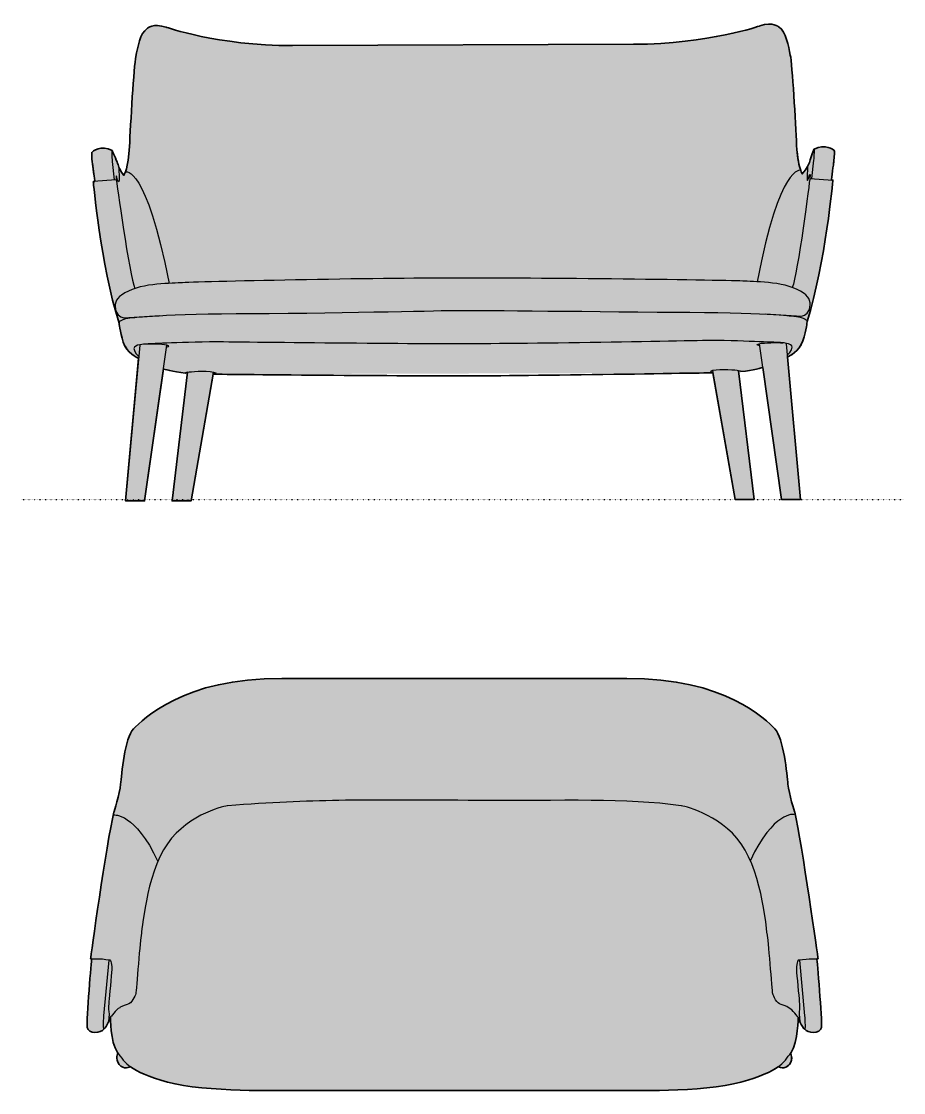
# Model space of a CAD drawing. Header units: millimetres. Extents: x 0 to 2871, y -1039 to 840.
# Drawn here: x 0 to 1544, y -1039 to 837 of the extents above; entities that cross this region are included whole.
import ezdxf

# ---------------------------------------------------------------- set-up
doc = ezdxf.new("R2010")
doc.units = ezdxf.units.MM
doc.linetypes.add('Dots', pattern=[1, 0, -1])
doc.layers.add('Blocks', color=7, linetype='Continuous')
doc.layers.add('Blocks$Fill', color=7, linetype='Continuous', true_color=0xffffff)
for name, color, linetype, lineweight, true_color in [('Blocks$Inner', 7, 'Continuous', 25, 0x007f00), ('Blocks$Outline', 7, 'Continuous', 35, 0xff3f3f), ('Groud', 7, 'Dots', 25, 0x243775)]:
    doc.layers.add(name, color=color, linetype=linetype, lineweight=lineweight, true_color=true_color)

# ---------------------------------------------------------------- blocks, each defined once
blk = doc.blocks.new('CH72 Top')
at = {"layer": 'Blocks$Fill'}
blk.add_hatch(color=256, dxfattribs=at).paths.add_polyline_path([(-1150.9, -494.7), (-1148.6, -496.3), (-1146.1, -498), (-1143.4, -499.6), (-1140.5, -501.2), (-1137.4, -502.9), (-1134.1, -504.5), (-1130.5, -506.2), (-1126.7, -507.9), (-1122.6, -509.5), (-1118.3, -511.2), (-1108.8, -514.6), (-1098, -518.1), (-1085.9, -521.6), (-1079.5, -523.3), (-1072.7, -524.8), (-1065.6, -526.2), (-1058.2, -527.5), (-1050.5, -528.7), (-1042.6, -529.8), (-1026.2, -531.6), (-1009.3, -533.1), (-992.2, -534.3), (-958.9, -535.8), (-928.6, -536.4), (-882.8, -536.2), (-881.2, -536.2), (-881.2, -536.2), (-287, -536.2), (-287, -536.2), (-264.2, -536.5), (-239.5, -536.4), (-209.3, -535.8), (-175.9, -534.3), (-158.9, -533.1), (-142, -531.7), (-125.6, -529.8), (-117.6, -528.7), (-110, -527.5), (-102.5, -526.2), (-95.4, -524.8), (-88.7, -523.3), (-82.3, -521.7), (-70.2, -518.1), (-59.4, -514.7), (-49.8, -511.2), (-45.5, -509.6), (-41.4, -507.9), (-37.6, -506.2), (-34.1, -504.6), (-30.7, -502.9), (-27.6, -501.3), (-24.7, -499.6), (-22.1, -498), (-19.5, -496.4), (-17.2, -494.7), (-17, -494.8), (-16.8, -494.9), (-16.6, -495), (-16.3, -495.1), (-15.9, -495.3), (-15.5, -495.4), (-15.1, -495.6), (-14.6, -495.7), (-14, -495.9), (-13.5, -496), (-12.8, -496.1), (-12.2, -496.3), (-11.8, -496.3), (-11.5, -496.4), (-11.2, -496.4), (-10.8, -496.4), (-10.4, -496.5), (-10.1, -496.5), (-9.7, -496.5), (-9.3, -496.5), (-8.9, -496.5), (-8.5, -496.5), (-8.1, -496.5), (-7.8, -496.5), (-7.4, -496.4), (-7, -496.4), (-6.6, -496.3), (-6.1, -496.2), (-5.7, -496.1), (-5.3, -496), (-4.9, -495.9), (-4.5, -495.8), (-4.1, -495.7), (-3.7, -495.5), (-3.3, -495.3), (-2.9, -495.1), (-2.5, -494.9), (-2.1, -494.7), (-1.9, -494.6), (-1.7, -494.5), (-1.5, -494.3), (-1.3, -494.2), (-1.1, -494.1), (-0.9, -493.9), (-0.7, -493.8), (-0.5, -493.6), (-0.3, -493.5), (-0.1, -493.3), (0.1, -493.2), (0.3, -493), (0.7, -492.6), (1.1, -492.3), (1.5, -491.9), (1.8, -491.4), (2.2, -491), (2.5, -490.5), (2.9, -490.1), (3.2, -489.6), (3.5, -489.1), (3.8, -488.6), (4.1, -488.2), (4.3, -487.7), (4.6, -487.2), (4.8, -486.8), (5, -486.3), (5.2, -485.8), (5.4, -485.4), (5.5, -484.9), (5.7, -484.5), (5.8, -484), (6, -483.6), (6.1, -483.2), (6.2, -482.7), (6.2, -482.3), (6.3, -481.9), (6.4, -481.5), (6.4, -481), (6.5, -480.6), (6.5, -480.2), (6.5, -479.8), (6.5, -479.4), (6.5, -479.1), (6.5, -478.7), (6.5, -478.3), (6.5, -477.9), (6.5, -477.6), (6.5, -477.2), (6.4, -476.9), (6.4, -476.5), (6.3, -476.2), (6.2, -475.6), (6.1, -475), (5.9, -474.4), (5.8, -473.8), (5.6, -473.3), (5.5, -472.9), (5.3, -472.5), (5.2, -472.1), (5, -471.7), (4.9, -471.5), (4.8, -471.2), (4.7, -471), (4.6, -470.9), (4.6, -470.8), (4.5, -470.7), (5.4, -469.5), (6, -468.6), (6.5, -467.7), (7.1, -466.7), (7.6, -465.7), (8.1, -464.7), (8.6, -463.6), (9.1, -462.6), (9.6, -461.5), (10, -460.3), (10.5, -459.2), (11.3, -456.9), (12, -454.4), (12.7, -452), (13.4, -449.5), (14, -446.9), (14.5, -444.4), (15, -441.8), (15.8, -436.7), (16.4, -431.8), (16.9, -427), (17.3, -422.6), (17.7, -415.1), (17.8, -410), (17.8, -408.1), (17.8, -408.1), (17.8, -408.1), (17.8, -408.1), (17.8, -408.2), (17.9, -408.3), (18.1, -408.9), (18.8, -410.8), (20, -413.7), (20.7, -415.3), (21.5, -417.1), (22.4, -418.9), (23.3, -420.7), (23.7, -421.5), (24.2, -422.4), (24.7, -423.2), (25.2, -424), (25.7, -424.8), (26.3, -425.6), (26.5, -425.9), (26.8, -426.3), (27.1, -426.6), (27.3, -426.9), (27.6, -427.2), (27.9, -427.5), (28.1, -427.8), (28.4, -428.1), (28.5, -428.2), (28.7, -428.3), (28.8, -428.4), (28.9, -428.5), (29.1, -428.6), (29.2, -428.7), (29.3, -428.8), (29.5, -428.9), (29.5, -429), (29.6, -429.1), (29.7, -429.2), (29.8, -429.4), (29.9, -429.5), (30, -429.7), (30.2, -429.8), (30.3, -430), (30.4, -430.1), (30.6, -430.3), (30.7, -430.4), (30.9, -430.6), (31.1, -430.7), (31.2, -430.8), (31.4, -431), (31.6, -431.1), (31.8, -431.2), (32, -431.4), (32.2, -431.5), (32.4, -431.6), (32.6, -431.8), (33, -432), (33.5, -432.2), (34, -432.4), (34.4, -432.7), (34.9, -432.9), (35.4, -433.1), (36, -433.2), (36.5, -433.4), (37.1, -433.6), (37.6, -433.7), (38.2, -433.9), (38.8, -434), (39.3, -434.1), (39.9, -434.2), (40.5, -434.3), (41.1, -434.4), (41.7, -434.4), (42.4, -434.5), (43, -434.5), (43.6, -434.6), (44.2, -434.6), (44.8, -434.6), (45.4, -434.6), (46, -434.5), (46.6, -434.5), (47.2, -434.4), (47.8, -434.4), (48.4, -434.3), (49, -434.2), (49.6, -434), (50.1, -433.9), (50.7, -433.7), (51.2, -433.6), (51.5, -433.5), (51.8, -433.4), (52, -433.3), (52.3, -433.2), (52.5, -433.1), (52.8, -433), (53, -432.9), (53.3, -432.7), (53.5, -432.6), (53.8, -432.5), (54, -432.3), (54.2, -432.2), (54.4, -432.1), (54.7, -431.9), (54.9, -431.8), (55.1, -431.6), (55.3, -431.4), (55.5, -431.3), (55.7, -431.1), (55.9, -430.9), (56.1, -430.7), (56.2, -430.5), (56.4, -430.4), (56.6, -430.2), (56.7, -430), (56.9, -429.8), (57, -429.5), (57.2, -429.3), (57.3, -429.1), (57.5, -428.9), (57.6, -428.6), (57.7, -428.4), (57.8, -428.2), (57.9, -427.9), (58, -427.7), (58.1, -427.4), (58.2, -427.1), (58.3, -426.9), (58.3, -426.6), (58.4, -426.3), (58.5, -426), (58.5, -425.7), (58.5, -425.4), (58.6, -425.1), (58.6, -424.3), (58.7, -423.4), (58.7, -422.3), (58.7, -419.9), (58.7, -417), (58.1, -401.7), (50.7, -305.7), (50.7, -305.6), (52.7, -305.6), (52.7, -305.6), (23.6, -112.1), (17.2, -75.6), (14.3, -60.8), (11.8, -48.9), (11.8, -48.9), (10.1, -43.6), (6.5, -30.6), (4.4, -22.7), (2.5, -14.6), (1.7, -10.6), (1, -6.8), (0.4, -3.3), (0.2, -1.6), (-2.1, 19.9), (-3.9, 33.9), (-6.2, 48.9), (-7.7, 56.5), (-9.2, 63.9), (-10.1, 67.6), (-11, 71.1), (-12, 74.5), (-12.9, 77.7), (-14, 80.9), (-15.1, 83.8), (-15.6, 85.2), (-16.2, 86.6), (-16.8, 87.9), (-17.4, 89.2), (-18, 90.4), (-18.6, 91.5), (-19.3, 92.6), (-19.6, 93.1), (-19.9, 93.6), (-20.3, 94.1), (-20.6, 94.6), (-20.9, 95), (-21.3, 95.5), (-21.6, 95.9), (-22, 96.3), (-22.3, 96.7), (-22.7, 97.1), (-26.2, 100.6), (-31.1, 105.3), (-34.1, 108.1), (-37.5, 111.1), (-41.3, 114.2), (-45.4, 117.6), (-50, 121.1), (-54.9, 124.7), (-60.3, 128.4), (-66.1, 132.2), (-72.3, 136), (-79, 139.9), (-86, 143.7), (-93.6, 147.6), (-101.6, 151.3), (-110.1, 155), (-119, 158.7), (-128.5, 162.1), (-138.4, 165.5), (-148.8, 168.6), (-159.7, 171.6), (-171.2, 174.3), (-183.1, 176.8), (-195.6, 179), (-208.6, 181), (-222.2, 182.5), (-236.3, 183.8), (-251, 184.7), (-266.3, 185.1), (-282.1, 185.2), (-569.7, 185.2), (-886, 185.2), (-901.9, 185.2), (-917.1, 184.7), (-931.8, 183.8), (-945.9, 182.6), (-959.5, 181), (-972.5, 179.1), (-985, 176.9), (-997, 174.4), (-1008.4, 171.6), (-1019.4, 168.7), (-1029.8, 165.5), (-1039.7, 162.2), (-1049.1, 158.7), (-1058.1, 155.1), (-1066.5, 151.4), (-1074.6, 147.6), (-1082.1, 143.8), (-1089.2, 139.9), (-1095.8, 136), (-1102.1, 132.2), (-1107.9, 128.4), (-1113.2, 124.7), (-1118.2, 121.1), (-1122.7, 117.6), (-1126.9, 114.3), (-1130.6, 111.1), (-1134, 108.1), (-1137, 105.4), (-1142, 100.6), (-1145.5, 97.1), (-1145.8, 96.7), (-1146.2, 96.3), (-1146.5, 95.9), (-1146.9, 95.5), (-1147.2, 95.1), (-1147.6, 94.6), (-1147.9, 94.2), (-1148.2, 93.7), (-1148.5, 93.2), (-1148.9, 92.6), (-1149.5, 91.6), (-1150.1, 90.4), (-1150.7, 89.2), (-1151.3, 87.9), (-1151.9, 86.6), (-1152.5, 85.3), (-1153.1, 83.9), (-1154.2, 80.9), (-1155.2, 77.8), (-1156.2, 74.5), (-1157.1, 71.1), (-1158, 67.6), (-1158.9, 64), (-1160.5, 56.6), (-1161.9, 49), (-1164.3, 33.9), (-1166.1, 20), (-1168.3, -1.6), (-1168.5, -3.2), (-1169.1, -6.8), (-1169.8, -10.6), (-1170.6, -14.5), (-1172.6, -22.7), (-1174.6, -30.6), (-1179.5, -47.5), (-1179.9, -48.9), (-1182.5, -60.8), (-1185.4, -75.6), (-1205.2, -197.7), (-1220.8, -305.6), (-1220.8, -305.6), (-1218.8, -305.5), (-1223.4, -360.9), (-1226.2, -401.7), (-1226.8, -417), (-1226.9, -419.8), (-1226.9, -422.3), (-1226.8, -423.3), (-1226.8, -424.3), (-1226.7, -425.1), (-1226.7, -425.4), (-1226.6, -425.7), (-1226.6, -426), (-1226.5, -426.3), (-1226.5, -426.6), (-1226.4, -426.8), (-1226.3, -427.1), (-1226.2, -427.4), (-1226.2, -427.6), (-1226.1, -427.9), (-1226, -428.1), (-1225.8, -428.4), (-1225.7, -428.6), (-1225.6, -428.8), (-1225.5, -429.1), (-1225.3, -429.3), (-1225.2, -429.5), (-1225, -429.7), (-1224.9, -429.9), (-1224.7, -430.1), (-1224.5, -430.3), (-1224.4, -430.5), (-1224.2, -430.7), (-1224, -430.9), (-1223.8, -431.1), (-1223.6, -431.2), (-1223.4, -431.4), (-1223.2, -431.6), (-1223, -431.7), (-1222.8, -431.9), (-1222.6, -432), (-1222.4, -432.2), (-1222.1, -432.3), (-1221.9, -432.4), (-1221.7, -432.6), (-1221.4, -432.7), (-1221.2, -432.8), (-1220.9, -432.9), (-1220.7, -433), (-1220.4, -433.2), (-1220.2, -433.3), (-1219.9, -433.4), (-1219.6, -433.5), (-1219.4, -433.5), (-1218.8, -433.7), (-1218.3, -433.9), (-1217.7, -434), (-1217.1, -434.1), (-1216.6, -434.2), (-1216, -434.3), (-1215.4, -434.4), (-1214.8, -434.5), (-1214.2, -434.5), (-1213.6, -434.5), (-1213, -434.5), (-1212.3, -434.5), (-1211.7, -434.5), (-1211.1, -434.5), (-1210.5, -434.5), (-1209.9, -434.4), (-1209.3, -434.3), (-1208.7, -434.3), (-1208.1, -434.2), (-1207.5, -434.1), (-1206.9, -433.9), (-1206.3, -433.8), (-1205.8, -433.7), (-1205.2, -433.5), (-1204.7, -433.4), (-1204.1, -433.2), (-1203.6, -433), (-1203.1, -432.8), (-1202.6, -432.6), (-1202.1, -432.4), (-1201.6, -432.2), (-1201.2, -432), (-1200.8, -431.7), (-1200.5, -431.6), (-1200.3, -431.5), (-1200.1, -431.3), (-1199.9, -431.2), (-1199.8, -431.1), (-1199.6, -430.9), (-1199.4, -430.8), (-1199.2, -430.7), (-1199.1, -430.5), (-1198.9, -430.4), (-1198.7, -430.3), (-1198.6, -430.1), (-1198.4, -430), (-1198.3, -429.8), (-1198.2, -429.7), (-1198, -429.5), (-1197.9, -429.4), (-1197.8, -429.2), (-1197.7, -429), (-1197.7, -429), (-1197.6, -428.9), (-1197.5, -428.8), (-1197.3, -428.7), (-1197.2, -428.6), (-1197.1, -428.5), (-1196.9, -428.4), (-1196.8, -428.3), (-1196.7, -428.1), (-1196.5, -428), (-1196.3, -427.8), (-1196, -427.5), (-1195.7, -427.2), (-1195.5, -426.9), (-1195.2, -426.6), (-1194.9, -426.2), (-1194.7, -425.9), (-1194.4, -425.5), (-1193.9, -424.8), (-1193.4, -424), (-1192.9, -423.2), (-1192.4, -422.4), (-1191.9, -421.5), (-1191.4, -420.6), (-1190.5, -418.8), (-1189.6, -417), (-1188.9, -415.3), (-1188.1, -413.7), (-1187, -410.8), (-1186.2, -408.8), (-1186, -408.3), (-1186, -408.1), (-1186, -408.1), (-1186, -408.1), (-1186, -408.1), (-1186, -408.1), (-1186, -409.9), (-1185.8, -415), (-1185.4, -422.5), (-1185.1, -427), (-1184.6, -431.7), (-1183.9, -436.7), (-1183.1, -441.8), (-1182.6, -444.3), (-1182.1, -446.9), (-1181.5, -449.4), (-1180.9, -451.9), (-1180.2, -454.4), (-1179.4, -456.8), (-1178.6, -459.2), (-1178.2, -460.3), (-1177.7, -461.4), (-1177.3, -462.5), (-1176.8, -463.6), (-1176.3, -464.7), (-1175.8, -465.7), (-1175.2, -466.7), (-1174.7, -467.6), (-1174.1, -468.6), (-1173.5, -469.5), (-1172.7, -470.7), (-1172.7, -470.7), (-1172.7, -470.8), (-1172.8, -470.9), (-1172.9, -471.1), (-1173, -471.4), (-1173.1, -471.6), (-1173.3, -472), (-1173.4, -472.3), (-1173.6, -472.8), (-1173.8, -473.2), (-1173.9, -473.7), (-1174.1, -474.2), (-1174.2, -474.8), (-1174.3, -475.4), (-1174.5, -476.1), (-1174.5, -476.4), (-1174.6, -476.7), (-1174.6, -477.1), (-1174.6, -477.4), (-1174.7, -477.8), (-1174.7, -478.2), (-1174.7, -478.5), (-1174.7, -478.9), (-1174.7, -479.3), (-1174.7, -479.7), (-1174.7, -480.1), (-1174.6, -480.5), (-1174.6, -480.9), (-1174.5, -481.3), (-1174.5, -481.8), (-1174.4, -482.2), (-1174.3, -482.6), (-1174.2, -483.1), (-1174.1, -483.5), (-1174, -484), (-1173.9, -484.4), (-1173.7, -484.9), (-1173.6, -485.3), (-1173.4, -485.8), (-1173.2, -486.2), (-1173, -486.7), (-1172.7, -487.2), (-1172.5, -487.6), (-1172.3, -488.1), (-1172, -488.6), (-1171.7, -489.1), (-1171.4, -489.5), (-1171, -490), (-1170.7, -490.5), (-1170.3, -491), (-1170, -491.4), (-1169.6, -491.8), (-1169.2, -492.2), (-1168.9, -492.6), (-1168.5, -493), (-1168.3, -493.1), (-1168.1, -493.3), (-1167.9, -493.5), (-1167.7, -493.6), (-1167.5, -493.8), (-1167.3, -493.9), (-1167.1, -494.1), (-1166.9, -494.2), (-1166.7, -494.3), (-1166.5, -494.4), (-1166.3, -494.6), (-1166.1, -494.7), (-1165.7, -494.9), (-1165.3, -495.1), (-1164.9, -495.3), (-1164.5, -495.5), (-1164, -495.6), (-1163.6, -495.8), (-1163.2, -495.9), (-1162.8, -496), (-1162.4, -496.1), (-1162, -496.2), (-1161.6, -496.3), (-1161.2, -496.3), (-1160.8, -496.4), (-1160.4, -496.4), (-1160, -496.5), (-1159.6, -496.5), (-1159.2, -496.5), (-1158.8, -496.5), (-1158.5, -496.5), (-1158.1, -496.5), (-1157.7, -496.4), (-1157.3, -496.4), (-1157, -496.4), (-1156.6, -496.3), (-1156.3, -496.3), (-1156, -496.2), (-1155.3, -496.1), (-1154.7, -496), (-1154.1, -495.8), (-1153.6, -495.7), (-1153.1, -495.5), (-1152.6, -495.4), (-1152.2, -495.2), (-1151.9, -495.1), (-1151.6, -495), (-1151.3, -494.9), (-1151.1, -494.8)], flags=0)
at = {"layer": 'Blocks$Inner'}
blk.add_lwpolyline([(-282.1, 185.2), (-569.7, 185.2), (-886, 185.2)], dxfattribs=at)
for points, knots in [([(-886, 185.2), (-1058, 187), (-1130.3, 112.4), (-1145.5, 97.1), (-1160.6, 81.8), (-1166.6, 16.5), (-1168.1, 0), (-1169.7, -16.4), (-1179.9, -48.9), (-1179.9, -48.9), (-1192.8, -103.5), (-1220.8, -305.6), (-1220.8, -305.6), (-1220.8, -305.6), (-1210.5, -305.3), (-1205.3, -305.5), (-1199.4, -305.8), (-1186.5, -307.5), (-1186.5, -307.5)], [12, 12, 12, 12, 13, 13, 13, 14, 14, 14, 15, 15, 15, 16, 16, 16, 17, 17, 17, 18, 18, 18, 18]), ([(18.3, -307.5), (18.3, -307.5), (31.3, -305.9), (37.2, -305.6), (42.4, -305.3), (52.7, -305.6), (52.7, -305.6), (52.7, -305.6), (24.6, -103.5), (11.8, -48.9), (11.8, -48.9), (1.6, -16.4), (0, 0), (-1.6, 16.4), (-7.5, 81.7), (-22.7, 97.1), (-37.8, 112.4), (-110.2, 187), (-282.1, 185.2)], [4, 4, 4, 4, 5, 5, 5, 6, 6, 6, 7, 7, 7, 8, 8, 8, 9, 9, 9, 10, 10, 10, 10]), ([(17.8, -408.1), (17.8, -408.1), (7.4, -394.5), (1.6, -391.4), (1.6, -391.4), (-4.1, -387.3), (-11.8, -385.8), (-19.4, -384.3), (-25.6, -370.8), (-26.5, -366.8), (-27.5, -362.7), (-34.8, -265.5), (-36, -263.8), (-37.2, -262.1), (-43.6, -159.1), (-81.8, -104.3), (-120.1, -49.5), (-187.1, -37.6), (-187.2, -37.5), (-286.2, -23.8), (-383.7, -29.5), (-560, -28.2), (-755.6, -26.9), (-826.8, -26.5), (-980.9, -37.5), (-981, -37.5), (-1048.1, -49.5), (-1086.3, -104.3), (-1124.5, -159), (-1130.9, -262.1), (-1132.1, -263.8), (-1133.4, -265.5), (-1140.6, -362.7), (-1141.6, -366.7), (-1142.6, -370.8), (-1148.7, -384.2), (-1156.4, -385.8), (-1164.1, -387.3), (-1169.7, -391.3), (-1169.7, -391.3), (-1175.6, -394.4), (-1186, -408.1), (-1186, -408.1)], [3, 3, 3, 3, 4, 4, 4, 5, 5, 5, 6, 6, 6, 7, 7, 7, 8, 8, 8, 9, 9, 9, 10, 10, 10, 11, 11, 11, 12, 12, 12, 13, 13, 13, 14, 14, 14, 15, 15, 15, 16, 16, 16, 17, 17, 17, 17]), ([(-1197.6, -428.9), (-1198.7, -424.5), (-1197.4, -405.4), (-1197.4, -405.4), (-1197.4, -405.4), (-1188.4, -308.2), (-1188.4, -308.2)], [18, 18, 18, 18, 19, 19, 19, 20, 20, 20, 20]), ([(-1186.5, -307.5), (-1186.5, -307.5), (-1182.4, -314.3), (-1183.8, -329.6), (-1185.3, -344.9), (-1188.7, -381.9), (-1188.7, -381.9), (-1188.7, -381.9), (-1189.8, -395.2), (-1188.7, -398.2), (-1187.6, -401.2), (-1189.7, -417.2), (-1189.7, -417.2)], [18, 18, 18, 18, 19, 19, 19, 20, 20, 20, 21, 21, 21, 22, 22, 22, 22]), ([(21.6, -417.2), (21.6, -417.2), (19.5, -401.2), (20.5, -398.2), (21.6, -395.2), (20.5, -381.9), (20.5, -381.9), (20.5, -381.9), (17.1, -344.9), (15.7, -329.6), (14.2, -314.4), (18.3, -307.5), (18.3, -307.5)], [0, 0, 0, 0, 1, 1, 1, 2, 2, 2, 3, 3, 3, 4, 4, 4, 4]), ([(20.3, -308.2), (20.3, -308.2), (29.2, -405.4), (29.2, -405.4), (29.2, -405.4), (30.5, -424.5), (29.5, -428.9)], [0, 0, 0, 0, 1, 1, 1, 2, 2, 2, 2]), ([(-1186, -408.1), (-1186, -408.1), (-1186.4, -450.7), (-1173.5, -469.5), (-1160.6, -488.3), (-1151.5, -503.3), (-1085.9, -521.6), (-1020.2, -539.9), (-881.2, -536.2), (-881.2, -536.2), (-881.2, -536.2), (-287, -536.2), (-287, -536.2), (-287, -536.2), (-148, -540), (-82.3, -521.7), (-16.6, -503.3), (-7.5, -488.3), (5.4, -469.5), (18.2, -450.7), (17.8, -408.1), (17.8, -408.1)], [0, 0, 0, 0, 1, 1, 1, 2, 2, 2, 3, 3, 3, 4, 4, 4, 5, 5, 5, 6, 6, 6, 7, 7, 7, 7]), ([(4.5, -470.7), (4.5, -470.7), (10.2, -480.2), (2.5, -490.5), (-5.1, -500.8), (-17.2, -494.7), (-17.2, -494.7)], [0, 0, 0, 0, 1, 1, 1, 2, 2, 2, 2])]:
    blk.add_open_spline(points, degree=3, knots=knots, dxfattribs=at)
for points in [[(-1179.8, -53.8), (-1179.8, -53.8), (-1143.2, -48.7), (-1102.9, -135.1)], [(10.7, -52.7), (10.7, -52.7), (-25.5, -47.3), (-65.8, -133.7)], [(-1218.8, -305.5), (-1218.8, -305.5), (-1228.5, -413.2), (-1226.6, -425.7)], [(50.7, -305.6), (50.7, -305.6), (60.3, -413.2), (58.5, -425.7)], [(-1186, -408.1), (-1186, -408.1), (-1191.9, -425.1), (-1197.6, -428.9)], [(29.5, -428.9), (23.7, -425.1), (17.8, -408.1), (17.8, -408.1)], [(-1226.6, -425.7), (-1224.8, -438.2), (-1201.7, -435.7), (-1197.6, -428.9)], [(58.5, -425.7), (56.7, -438.3), (33.5, -435.7), (29.5, -428.9)], [(-1172.7, -470.7), (-1172.7, -470.7), (-1178.3, -480.2), (-1170.7, -490.5)], [(-1170.7, -490.5), (-1163.1, -500.8), (-1150.9, -494.7), (-1150.9, -494.7)]]:
    blk.add_open_spline(points, degree=3, dxfattribs=at)
at = {"layer": 'Blocks$Outline'}
for points, knots in [([(50.7, -305.6), (51.9, -305.6), (52.7, -305.6), (52.7, -305.6), (52.7, -305.6), (24.6, -103.5), (11.8, -48.9), (11.8, -48.9), (1.6, -16.4), (0, 0), (-1.6, 16.4), (-7.5, 81.7), (-22.7, 97.1), (-37.8, 112.4), (-110.2, 187), (-282.1, 185.2), (-378, 185.2), (-473.8, 185.2), (-569.7, 185.2), (-675.1, 185.2), (-780.6, 185.2), (-886, 185.2), (-1058, 187), (-1130.3, 112.4), (-1145.5, 97.1), (-1160.6, 81.8), (-1166.6, 16.5), (-1168.1, 0), (-1169.7, -16.4), (-1179.9, -48.9), (-1179.9, -48.9), (-1192.8, -103.5), (-1220.8, -305.6), (-1220.8, -305.6), (-1220.8, -305.6), (-1220.1, -305.6), (-1218.8, -305.5)], [5.724592, 5.724592, 5.724592, 5.724592, 6, 6, 6, 7, 7, 7, 8, 8, 8, 9, 9, 9, 10, 10, 10, 11, 11, 11, 12, 12, 12, 13, 13, 13, 14, 14, 14, 15, 15, 15, 16, 16, 16, 16.274959, 16.274959, 16.274959, 16.274959]), ([(-1218.8, -305.5), (-1218.8, -305.5), (-1228.5, -413.2), (-1226.6, -425.7), (-1224.8, -438.2), (-1201.7, -435.7), (-1197.6, -428.9)], [0, 0, 0, 0, 1, 1, 1, 2, 2, 2, 2]), ([(29.5, -428.9), (33.5, -435.7), (56.7, -438.3), (58.5, -425.7), (60.3, -413.2), (50.7, -305.6), (50.7, -305.6)], [-2, -2, -2, -2, -1, -1, -1, 0, 0, 0, 0]), ([(-1186, -408.1), (-1186, -408.1), (-1186.4, -450.7), (-1173.5, -469.5), (-1173.2, -469.9), (-1173, -470.3), (-1172.7, -470.7)], [0, 0, 0, 0, 1, 1, 1, 1.021581, 1.021581, 1.021581, 1.021581]), ([(4.5, -470.7), (4.8, -470.3), (5.1, -469.9), (5.4, -469.5), (18.2, -450.7), (17.8, -408.1), (17.8, -408.1)], [5.978334, 5.978334, 5.978334, 5.978334, 6, 6, 6, 7, 7, 7, 7]), ([(-1172.7, -470.7), (-1172.7, -470.7), (-1178.3, -480.2), (-1170.7, -490.5), (-1163.1, -500.7), (-1151.2, -494.8), (-1150.9, -494.7)], [0, 0, 0, 0, 1, 1, 1, 1.989507, 1.989507, 1.989507, 1.989507]), ([(-17.2, -494.7), (-16.9, -494.8), (-5, -500.7), (2.5, -490.5), (10.1, -480.3), (4.6, -470.9), (4.5, -470.7)], [-1.98943, -1.98943, -1.98943, -1.98943, -1, -1, -1, -0.00932, -0.00932, -0.00932, -0.00932]), ([(-1150.9, -494.7), (-1138.9, -503.4), (-1120, -512.1), (-1085.9, -521.6), (-1020.2, -539.9), (-881.2, -536.2), (-881.2, -536.2), (-881.2, -536.2), (-287, -536.2), (-287, -536.2), (-287, -536.2), (-148, -540), (-82.3, -521.7), (-48.1, -512.1), (-29.2, -503.5), (-17.2, -494.7)], [1.479475, 1.479475, 1.479475, 1.479475, 2, 2, 2, 3, 3, 3, 4, 4, 4, 5, 5, 5, 5.520525, 5.520525, 5.520525, 5.520525])]:
    blk.add_open_spline(points, degree=3, knots=knots, dxfattribs=at)
for points in [[(-1197.6, -428.9), (-1191.9, -425.1), (-1186, -408.1), (-1186, -408.1)], [(17.8, -408.1), (17.8, -408.1), (23.7, -425.1), (29.5, -428.9)]]:
    blk.add_open_spline(points, degree=3, dxfattribs=at)
blk = doc.blocks.new('CH72 Front')
at = {"layer": 'Blocks$Fill'}
blk.add_hatch(color=256, dxfattribs=at).paths.add_polyline_path([(-1339.2, 247.3), (-1361.8, -2.5), (-1328.4, -2.5), (-1295.5, 228.7), (-1292.6, 227.8), (-1289.1, 226.9), (-1284.6, 225.8), (-1279, 224.6), (-1272.5, 223.4), (-1265.3, 222.3), (-1261.5, 221.8), (-1257.5, 221.3), (-1257.5, 221.3), (-1257.5, 221.3), (-1257.4, 221.4), (-1257.3, 221.4), (-1257.2, 221.5), (-1257.1, 221.6), (-1256.9, 221.7), (-1256.7, 221.8), (-1256.4, 221.9), (-1256.1, 222.1), (-1255.8, 222.2), (-1255.5, 222.3), (-1255.1, 222.5), (-1254.7, 222.6), (-1254.3, 222.7), (-1254.1, 222.8), (-1253.9, 222.8), (-1253.6, 222.9), (-1253.4, 222.9), (-1280.5, -2.5), (-1247.1, -2.5), (-1208.5, 219.3), (-333.6, 221.8), (-295, 0), (-261.6, 0), (-288.7, 225.4), (-288.5, 225.3), (-288.2, 225.3), (-288, 225.2), (-287.8, 225.2), (-287.4, 225.1), (-287, 224.9), (-286.6, 224.8), (-286.3, 224.7), (-286, 224.5), (-285.7, 224.4), (-285.4, 224.3), (-285.2, 224.2), (-285, 224.1), (-284.9, 224), (-284.8, 223.9), (-284.7, 223.8), (-284.6, 223.8), (-284.6, 223.8), (-280.6, 224.2), (-276.8, 224.8), (-269.6, 225.9), (-263.1, 227.1), (-257.5, 228.3), (-253, 229.4), (-249.6, 230.3), (-246.6, 231.1), (-213.8, 0), (-180.3, 0), (-202.9, 249.8), (-202.3, 250.1), (-201.4, 250.5), (-200.1, 251.1), (-198.6, 251.9), (-197.8, 252.4), (-196.9, 252.9), (-196, 253.5), (-195.1, 254.1), (-194.1, 254.8), (-193.1, 255.5), (-192.1, 256.3), (-191, 257.1), (-190, 258), (-188.9, 258.9), (-187.9, 259.9), (-186.8, 260.9), (-185.8, 262), (-184.7, 263.1), (-183.7, 264.3), (-183.2, 264.9), (-182.7, 265.6), (-182.2, 266.2), (-181.8, 266.9), (-181.3, 267.6), (-180.8, 268.3), (-180.4, 269), (-180, 269.7), (-179.5, 270.5), (-179.1, 271.2), (-178.7, 272), (-178.3, 272.8), (-178, 273.6), (-177.6, 274.4), (-177.3, 275.2), (-176.9, 276.1), (-176.6, 276.9), (-176.3, 277.8), (-175.2, 281.5), (-174.2, 285.1), (-172.5, 291.6), (-171.1, 297.3), (-170.2, 302.2), (-169.6, 306.1), (-169.2, 309), (-169, 310.8), (-168.9, 311.4), (-163.1, 331.2), (-157.7, 351.7), (-152.8, 372.6), (-148.2, 393.7), (-140.4, 435.2), (-134.2, 474), (-126.3, 535.1), (-123.8, 559.3), (-126.4, 559.5), (-122.3, 590.5), (-122.3, 590.5), (-121.5, 599.4), (-121.3, 602.8), (-121.1, 606), (-121.1, 607.4), (-121.1, 608), (-121.1, 608.6), (-121.1, 609.1), (-121.1, 609.3), (-121.1, 609.5), (-121.1, 609.7), (-121.2, 609.9), (-121.2, 610), (-121.2, 610.1), (-121.2, 610.1), (-121.2, 610.2), (-121.2, 610.2), (-121.2, 610.3), (-121.2, 610.3), (-121.3, 610.3), (-121.3, 610.4), (-121.3, 610.4), (-121.3, 610.4), (-121.3, 610.5), (-121.3, 610.5), (-121.4, 610.6), (-121.4, 610.6), (-121.4, 610.6), (-121.5, 610.7), (-121.5, 610.8), (-121.6, 610.9), (-121.6, 611), (-121.7, 611.1), (-121.8, 611.2), (-121.9, 611.2), (-122, 611.3), (-122.1, 611.4), (-122.2, 611.5), (-122.4, 611.7), (-122.6, 611.9), (-122.8, 612.2), (-123.1, 612.4), (-123.4, 612.6), (-123.7, 612.8), (-124, 613), (-124.4, 613.3), (-124.7, 613.5), (-125.1, 613.7), (-125.5, 614), (-125.9, 614.2), (-126.3, 614.4), (-126.8, 614.6), (-127.2, 614.9), (-127.7, 615.1), (-128.2, 615.3), (-128.7, 615.5), (-129.2, 615.7), (-129.7, 615.9), (-130.3, 616.1), (-130.9, 616.3), (-131.4, 616.5), (-132, 616.6), (-132.6, 616.8), (-133.3, 616.9), (-133.9, 617.1), (-134.5, 617.2), (-135.2, 617.3), (-135.9, 617.4), (-136.6, 617.5), (-137.2, 617.6), (-138, 617.7), (-138.7, 617.7), (-139.4, 617.7), (-140.1, 617.7), (-140.9, 617.7), (-141.6, 617.7), (-142.4, 617.7), (-143.2, 617.6), (-144, 617.6), (-144.8, 617.5), (-145.6, 617.3), (-146.4, 617.2), (-147.2, 617), (-148.1, 616.9), (-148.9, 616.6), (-149.8, 616.4), (-150.6, 616.2), (-151.5, 615.9), (-152.3, 615.6), (-153.2, 615.2), (-154.1, 614.9), (-155, 614.5), (-155.9, 614.1), (-156.8, 613.6), (-156.8, 613.6), (-163.4, 594.9), (-164.1, 592.4), (-164.5, 591.3), (-164.9, 590.2), (-165.3, 589.1), (-165.7, 588), (-166.2, 586.9), (-166.8, 585.7), (-167.4, 584.6), (-168.1, 583.3), (-168.9, 581.9), (-169.8, 580.5), (-170.8, 579), (-171.9, 577.4), (-174.5, 573.9), (-177.4, 570.1), (-177.4, 570.1), (-177.5, 570.2), (-177.6, 570.4), (-177.9, 570.9), (-178.2, 571.6), (-178.6, 572.4), (-179, 573.5), (-179.5, 574.8), (-180.1, 576.4), (-180.6, 577.8), (-181.1, 579.4), (-181.6, 581.2), (-182.1, 583.1), (-182.6, 585.2), (-183.1, 587.4), (-183.6, 589.9), (-184.1, 592.5), (-184.6, 595.4), (-185.1, 598.4), (-185.9, 605), (-186.6, 612.4), (-187.2, 620.7), (-192.1, 707.5), (-195.3, 752.2), (-196.9, 768.5), (-197.6, 774.4), (-197.9, 776.6), (-198.1, 777.6), (-198.3, 778.4), (-201, 791.7), (-201.9, 795.3), (-202.7, 798.8), (-203.7, 802.3), (-204.8, 805.8), (-205.3, 807.5), (-205.9, 809.2), (-206.6, 810.8), (-207.2, 812.4), (-207.9, 814), (-208.6, 815.5), (-209.4, 817), (-209.8, 817.7), (-210.2, 818.4), (-210.6, 819), (-211, 819.7), (-211.4, 820.4), (-211.9, 821), (-212.3, 821.6), (-212.8, 822.2), (-213.2, 822.8), (-213.7, 823.3), (-214.2, 823.9), (-214.7, 824.4), (-215.2, 824.9), (-215.7, 825.4), (-216.3, 825.8), (-216.6, 826), (-216.8, 826.3), (-217.1, 826.5), (-217.4, 826.7), (-217.7, 826.9), (-218, 827.1), (-218, 827.1), (-218, 827.1), (-218, 827.1), (-218.1, 827.1), (-218.7, 827.6), (-219, 827.9), (-219.4, 828.2), (-219.8, 828.5), (-220.3, 828.8), (-220.8, 829.1), (-221.4, 829.4), (-221.7, 829.6), (-222.1, 829.8), (-222.4, 830), (-222.8, 830.1), (-223.1, 830.3), (-223.5, 830.5), (-224, 830.6), (-224.4, 830.8), (-224.8, 830.9), (-225.3, 831.1), (-225.8, 831.3), (-226.2, 831.4), (-226.7, 831.5), (-227.3, 831.7), (-227.8, 831.8), (-228.4, 831.9), (-228.9, 832), (-229.5, 832.1), (-230.1, 832.2), (-230.8, 832.3), (-231.4, 832.4), (-232.1, 832.4), (-232.8, 832.5), (-233.5, 832.5), (-234.2, 832.5), (-234.9, 832.5), (-235.7, 832.5), (-236.4, 832.5), (-237.2, 832.4), (-238, 832.4), (-238.8, 832.3), (-239.7, 832.2), (-240.6, 832.1), (-241.4, 832), (-242.4, 831.8), (-243.3, 831.7), (-245.2, 831.3), (-247.2, 830.8), (-249.2, 830.2), (-251.4, 829.5), (-251.4, 829.5), (-255.5, 828.2), (-267.4, 824.5), (-276.1, 822.1), (-286.6, 819.4), (-298.7, 816.5), (-312.5, 813.5), (-327.8, 810.5), (-344.6, 807.6), (-362.8, 804.9), (-382.3, 802.5), (-403.1, 800.4), (-425.1, 798.7), (-448.3, 797.7), (-472.5, 797.2), (-472.5, 797.2), (-1069.6, 794.8), (-1093.8, 795.2), (-1117, 796.3), (-1139, 797.9), (-1159.8, 800), (-1179.3, 802.4), (-1197.5, 805.2), (-1214.3, 808.1), (-1229.6, 811.1), (-1243.4, 814.1), (-1255.5, 816.9), (-1266, 819.6), (-1274.7, 822.1), (-1286.6, 825.7), (-1290.7, 827.1), (-1292.9, 827.7), (-1294.9, 828.3), (-1296.9, 828.8), (-1298.8, 829.2), (-1299.8, 829.3), (-1300.7, 829.5), (-1301.5, 829.6), (-1302.4, 829.7), (-1303.3, 829.8), (-1304.1, 829.9), (-1304.9, 830), (-1305.7, 830), (-1306.5, 830), (-1307.2, 830), (-1307.9, 830), (-1308.7, 830), (-1309.4, 830), (-1310, 829.9), (-1310.7, 829.9), (-1311.3, 829.8), (-1312, 829.7), (-1312.6, 829.6), (-1313.2, 829.5), (-1313.7, 829.4), (-1314.3, 829.3), (-1314.8, 829.2), (-1315.4, 829.1), (-1315.9, 828.9), (-1316.4, 828.8), (-1316.8, 828.6), (-1317.3, 828.5), (-1317.7, 828.3), (-1318.2, 828.1), (-1318.6, 828), (-1319, 827.8), (-1319.3, 827.6), (-1319.7, 827.5), (-1320.1, 827.3), (-1320.4, 827.1), (-1320.7, 827), (-1321.3, 826.6), (-1321.8, 826.3), (-1322.3, 826), (-1322.7, 825.7), (-1323.1, 825.4), (-1323.4, 825.2), (-1324, 824.7), (-1324.1, 824.6), (-1324.1, 824.6), (-1324.1, 824.6), (-1324.1, 824.6), (-1324.4, 824.4), (-1324.7, 824.2), (-1325, 824), (-1325.3, 823.8), (-1325.6, 823.6), (-1325.8, 823.3), (-1326.4, 822.9), (-1326.9, 822.4), (-1327.4, 821.9), (-1327.9, 821.4), (-1328.4, 820.9), (-1328.9, 820.3), (-1329.3, 819.7), (-1329.8, 819.1), (-1330.3, 818.5), (-1330.7, 817.9), (-1331.1, 817.2), (-1331.5, 816.6), (-1332, 815.9), (-1332.4, 815.2), (-1332.7, 814.5), (-1333.5, 813), (-1334.2, 811.5), (-1334.9, 809.9), (-1335.6, 808.3), (-1336.2, 806.7), (-1336.8, 805), (-1337.3, 803.3), (-1338.4, 799.9), (-1339.4, 796.3), (-1340.2, 792.8), (-1343.8, 775.9), (-1344, 775.1), (-1344.2, 774.1), (-1344.5, 771.9), (-1345.2, 766), (-1346.8, 749.7), (-1350, 705.1), (-1355, 618.2), (-1355.4, 611.5), (-1355.9, 605.3), (-1356.5, 599.6), (-1357.2, 594.5), (-1358, 589.9), (-1358.8, 585.7), (-1359.6, 582.1), (-1360.5, 578.9), (-1361.3, 576.1), (-1362.1, 573.7), (-1362.8, 571.8), (-1363.4, 570.2), (-1363.9, 569.1), (-1364.2, 568.6), (-1364.3, 568.2), (-1364.5, 568), (-1364.6, 567.8), (-1364.7, 567.6), (-1364.7, 567.6), (-1366, 569.3), (-1367.2, 570.9), (-1368.3, 572.5), (-1369.3, 573.9), (-1370.2, 575.4), (-1370.9, 576.8), (-1371.6, 578.1), (-1372.3, 579.4), (-1372.8, 580.6), (-1373.4, 581.8), (-1373.8, 583), (-1376.8, 591.1), (-1385.2, 610.9), (-1385.3, 611.1), (-1386.2, 611.6), (-1387.1, 612), (-1388, 612.4), (-1388.9, 612.8), (-1389.8, 613.1), (-1390.6, 613.4), (-1391.5, 613.7), (-1392.4, 613.9), (-1393.2, 614.2), (-1394, 614.4), (-1394.9, 614.6), (-1395.7, 614.7), (-1396.5, 614.9), (-1397.3, 615), (-1398.1, 615.1), (-1398.9, 615.2), (-1399.7, 615.2), (-1400.5, 615.2), (-1401.2, 615.3), (-1402, 615.3), (-1402.7, 615.3), (-1403.4, 615.2), (-1404.2, 615.2), (-1404.9, 615.1), (-1405.6, 615), (-1406.2, 614.9), (-1406.9, 614.8), (-1407.6, 614.7), (-1408.2, 614.6), (-1408.8, 614.5), (-1409.5, 614.3), (-1410.1, 614.2), (-1410.7, 614), (-1411.2, 613.8), (-1411.8, 613.6), (-1412.4, 613.4), (-1412.9, 613.2), (-1413.4, 613), (-1413.9, 612.8), (-1414.4, 612.6), (-1414.9, 612.4), (-1415.3, 612.2), (-1415.8, 611.9), (-1416.2, 611.7), (-1416.6, 611.5), (-1417, 611.2), (-1417.4, 611), (-1417.8, 610.8), (-1418.1, 610.6), (-1418.4, 610.3), (-1418.7, 610.1), (-1419, 609.9), (-1419.3, 609.7), (-1419.5, 609.5), (-1419.7, 609.3), (-1420, 609.1), (-1420.1, 609), (-1420.1, 608.9), (-1420.2, 608.8), (-1420.3, 608.7), (-1420.4, 608.6), (-1420.5, 608.5), (-1420.5, 608.4), (-1420.6, 608.3), (-1420.6, 608.2), (-1420.7, 608.2), (-1420.7, 608.1), (-1420.7, 608.1), (-1420.8, 608), (-1420.8, 608), (-1420.8, 608), (-1420.8, 607.9), (-1420.8, 607.9), (-1420.8, 607.9), (-1420.9, 607.8), (-1420.9, 607.8), (-1420.9, 607.8), (-1420.9, 607.7), (-1420.9, 607.7), (-1420.9, 607.6), (-1420.9, 607.5), (-1421, 607.4), (-1421, 607.3), (-1421, 607.1), (-1421, 606.9), (-1421, 606.6), (-1421, 606.1), (-1421.1, 605.5), (-1421.1, 604.9), (-1421, 603.5), (-1420.9, 600.3), (-1420.1, 590.8), (-1419.8, 588.1), (-1419.8, 588.1), (-1415.7, 557), (-1418.3, 556.8), (-1418.3, 556.8), (-1415.8, 532.6), (-1407.9, 471.6), (-1401.7, 432.7), (-1393.9, 391.2), (-1389.4, 370.1), (-1384.4, 349.2), (-1379, 328.7), (-1373.2, 308.9), (-1373.2, 308.9), (-1373.1, 308.3), (-1372.9, 306.5), (-1372.6, 303.6), (-1371.9, 299.7), (-1371, 294.9), (-1369.7, 289.1), (-1367.9, 282.6), (-1366.9, 279), (-1365.8, 275.3), (-1365.5, 274.4), (-1365.2, 273.6), (-1364.8, 272.7), (-1364.5, 271.9), (-1364.1, 271.1), (-1363.8, 270.3), (-1363.4, 269.5), (-1363, 268.7), (-1362.6, 268), (-1362.1, 267.2), (-1361.7, 266.5), (-1361.3, 265.8), (-1360.8, 265.1), (-1360.3, 264.4), (-1359.9, 263.8), (-1359.4, 263.1), (-1358.9, 262.5), (-1358.4, 261.8), (-1357.4, 260.6), (-1356.4, 259.5), (-1355.3, 258.4), (-1354.3, 257.4), (-1353.2, 256.4), (-1352.1, 255.5), (-1351.1, 254.6), (-1350, 253.8), (-1349, 253), (-1348, 252.3), (-1347, 251.6), (-1346.1, 251), (-1345.2, 250.5), (-1344.3, 249.9), (-1343.5, 249.5), (-1342, 248.7), (-1340.8, 248.1), (-1339.8, 247.6)], flags=0)
at = {"layer": 'Blocks$Inner'}
for points in [[(-1378, 559.9), (-1418.3, 556.8)], [(-164.1, 562.4), (-123.8, 559.3)], [(-1337.1, 270.2), (-1361.8, -2.5), (-1328.4, -2.5), (-1289.6, 270.3)], [(-252.5, 272.8), (-213.8, 0), (-180.3, 0), (-205, 272.7)], [(-334.3, 225.6), (-295, 0), (-261.6, 0), (-288.7, 225.4)], [(-1253.4, 222.9), (-1280.5, -2.5), (-1247.1, -2.5), (-1207.8, 223.1)]]:
    blk.add_lwpolyline(points, dxfattribs=at)
for points, knots in [([(-472.5, 797.2), (-472.5, 797.2), (-1069.6, 794.8), (-1069.6, 794.8), (-1201.5, 795.2), (-1290.7, 827.1), (-1290.7, 827.1), (-1314.1, 834.7), (-1323.2, 825.2), (-1324.1, 824.6), (-1336.5, 816.6), (-1340.4, 792.1), (-1343.8, 775.9), (-1347.3, 759.7), (-1353.2, 655.7), (-1355, 618.2), (-1356.7, 580.7), (-1364.7, 567.6), (-1364.7, 567.6)], [10, 10, 10, 10, 11, 11, 11, 12, 12, 12, 13, 13, 13, 14, 14, 14, 15, 15, 15, 16, 16, 16, 16]), ([(-177.4, 570.1), (-177.4, 570.1), (-185.4, 583.2), (-187.2, 620.7), (-188.9, 658.2), (-194.9, 762.2), (-198.3, 778.4), (-201.7, 794.6), (-205.6, 819.1), (-218, 827.1), (-218.9, 827.6), (-228, 837.2), (-251.4, 829.5), (-251.4, 829.5), (-340.6, 797.7), (-472.5, 797.2)], [5, 5, 5, 5, 6, 6, 6, 7, 7, 7, 8, 8, 8, 9, 9, 9, 10, 10, 10, 10]), ([(-1364.7, 567.6), (-1372.2, 576.8), (-1373.7, 582.8), (-1375.8, 588.6), (-1377.9, 594.2), (-1385.3, 611.1), (-1385.3, 611.1), (-1404.6, 621), (-1420.2, 610.4), (-1420.9, 607.7), (-1421.6, 605.1), (-1419.8, 588.1), (-1419.8, 588.1), (-1419.8, 588.1), (-1415.7, 557), (-1415.7, 557)], [16, 16, 16, 16, 17, 17, 17, 18, 18, 18, 19, 19, 19, 20, 20, 20, 21, 21, 21, 21]), ([(-126.4, 559.5), (-126.4, 559.5), (-122.3, 590.5), (-122.3, 590.5), (-122.3, 590.5), (-120.5, 607.5), (-121.2, 610.2), (-121.9, 612.9), (-137.5, 623.5), (-156.8, 613.6), (-156.8, 613.6), (-162.5, 597.9), (-164.1, 592.4), (-166, 586.3), (-169.2, 580.5), (-177.4, 570.1)], [0, 0, 0, 0, 1, 1, 1, 2, 2, 2, 3, 3, 3, 4, 4, 4, 5, 5, 5, 5]), ([(-1381.1, 559.9), (-1381.1, 559.9), (-1384.6, 591.6), (-1384.6, 591.6), (-1384.6, 591.6), (-1386.1, 606.5), (-1385.3, 611.1)], [0, 0, 0, 0, 1, 1, 1, 2, 2, 2, 2]), ([(-156.8, 613.6), (-156, 609), (-157.5, 594.1), (-157.5, 594.1), (-157.5, 594.1), (-161, 562.4), (-161, 562.4)], [0, 0, 0, 0, 1, 1, 1, 2, 2, 2, 2]), ([(-1373.8, 582.1), (-1373.8, 582.1), (-1373.1, 561.1), (-1373.1, 561.1), (-1373.1, 561.1), (-1373.1, 551), (-1375.7, 559.7), (-1380.2, 575.4), (-1378, 559.9), (-1378, 559.9)], [0, 0, 0, 0, 1, 1, 1, 2, 2, 2, 3, 3, 3, 3]), ([(-168.1, 583.3), (-168.1, 583.3), (-169, 563.5), (-169, 563.5), (-169, 563.5), (-169, 553.5), (-166.5, 562.2), (-161.9, 577.8), (-164.1, 562.4), (-164.1, 562.4)], [-3, -3, -3, -3, -2, -2, -2, -1, -1, -1, 0, 0, 0, 0]), ([(-1418.3, 556.8), (-1418.3, 556.8), (-1405.5, 412.1), (-1373.2, 308.9), (-1373.2, 308.9), (-1372.2, 295.6), (-1365.8, 275.3), (-1359.3, 255.1), (-1338.9, 247.2), (-1338.9, 247.2)], [1, 1, 1, 1, 2, 2, 2, 3, 3, 3, 4, 4, 4, 4]), ([(-123.8, 559.3), (-123.8, 559.3), (-136.6, 414.6), (-168.9, 311.4), (-168.9, 311.4), (-169.9, 298), (-176.3, 277.8), (-182.8, 257.6), (-203.2, 249.7), (-203.2, 249.7)], [0, 0, 0, 0, 1, 1, 1, 2, 2, 2, 3, 3, 3, 3]), ([(-783.6, 387.4), (-913.2, 388.5), (-1242.3, 381.1), (-1265.1, 379.4), (-1287.8, 377.8), (-1338.9, 379.4), (-1369.2, 358), (-1379, 351), (-1382.2, 340.4), (-1378.6, 329.8), (-1375.1, 319.3), (-1364.7, 318.3), (-1364.7, 318.3), (-1364.7, 318.3), (-1301.6, 321.9), (-1301.6, 321.9)], [5, 5, 5, 5, 6, 6, 6, 7, 7, 7, 8, 8, 8, 9, 9, 9, 10, 10, 10, 10]), ([(-241.9, 324.9), (-241.9, 324.9), (-178.8, 321.2), (-178.8, 321.2), (-178.8, 321.2), (-168.4, 322.2), (-164.9, 332.8), (-161.3, 343.3), (-164.5, 353.9), (-174.3, 360.9), (-204.6, 382.3), (-255.7, 380.7), (-278.4, 382.3), (-301.2, 384), (-653.9, 388.5), (-783.6, 387.4)], [0, 0, 0, 0, 1, 1, 1, 2, 2, 2, 3, 3, 3, 4, 4, 4, 5, 5, 5, 5]), ([(-1373.2, 308.7), (-1373.2, 308.7), (-1373.2, 308.9), (-1373.2, 308.9), (-1373.2, 308.9), (-1373.2, 309.2), (-1373.2, 309.2), (-1373.2, 309.2), (-1373.2, 309.4), (-1373.2, 309.4), (-1373.2, 309.4), (-1373.2, 309.7), (-1373.2, 309.7), (-1373.2, 309.7), (-1372.8, 316.9), (-1345.4, 318.9), (-1345.4, 318.9), (-1275.9, 326.3), (-1110.6, 325.5), (-929.2, 327.9), (-783.6, 331.2), (-783.6, 331.2)], [0, 0, 0, 0, 1.142857, 1.142857, 1.142857, 2.285714, 2.285714, 2.285714, 3.428571, 3.428571, 3.428571, 4.571429, 4.571429, 4.571429, 5.714286, 5.714286, 5.714286, 6.857143, 6.857143, 6.857143, 8, 8, 8, 8]), ([(-783.6, 331.2), (-783.6, 331.2), (-612.9, 330.3), (-431.5, 328), (-266.2, 328.8), (-196.7, 321.4), (-196.7, 321.4), (-169.3, 319.3), (-168.9, 312.2), (-168.9, 312.2), (-168.9, 312.2), (-168.9, 311.9), (-168.9, 311.9), (-168.9, 311.9), (-168.9, 311.7), (-168.9, 311.7), (-168.9, 311.7), (-168.9, 311.4), (-168.9, 311.4), (-168.9, 311.4), (-168.9, 311.2), (-168.9, 311.2)], [8, 8, 8, 8, 9.142857, 9.142857, 9.142857, 10.285714, 10.285714, 10.285714, 11.428571, 11.428571, 11.428571, 12.571429, 12.571429, 12.571429, 13.714286, 13.714286, 13.714286, 14.857143, 14.857143, 14.857143, 16, 16, 16, 16]), ([(-772, 272.8), (-879, 271.8), (-1208.6, 276.2), (-1215.2, 276), (-1285.2, 274.5), (-1326.6, 272.1), (-1326.6, 272.1), (-1326.6, 272.1), (-1347.3, 271.4), (-1347.2, 264.4), (-1347.1, 257.4), (-1338.9, 250.9), (-1338.9, 250.9)], [4, 4, 4, 4, 5, 5, 5, 6, 6, 6, 7, 7, 7, 8, 8, 8, 8]), ([(-1290.1, 266.7), (-1290.1, 266.7), (-1280.9, 268.4), (-1289.6, 270.3), (-1298.3, 272.2), (-1321.3, 272.5), (-1330.5, 271.8)], [0, 0, 0, 0, 1, 1, 1, 2, 2, 2, 2]), ([(-203.2, 253.3), (-203.2, 253.3), (-195.1, 259.9), (-194.9, 266.9), (-194.8, 273.9), (-215.5, 274.6), (-215.5, 274.6), (-215.5, 274.6), (-256.9, 276.9), (-326.9, 278.5), (-333.5, 278.7), (-665.1, 271.8), (-772, 272.8)], [0, 0, 0, 0, 1, 1, 1, 2, 2, 2, 3, 3, 3, 4, 4, 4, 4]), ([(-252, 269.1), (-252, 269.1), (-261.3, 270.9), (-252.5, 272.8), (-243.8, 274.7), (-220.8, 275), (-211.6, 274.3)], [0, 0, 0, 0, 1, 1, 1, 2, 2, 2, 2]), ([(-1295.5, 228.7), (-1295.5, 228.7), (-1279.2, 223.6), (-1257.5, 221.3), (-1257.5, 221.3), (-1255.8, 222.5), (-1252.9, 223), (-1250, 223.4), (-1222.4, 226.7), (-1207.8, 223.1), (-1198.9, 220.9), (-1208, 220), (-1208, 220)], [0, 0, 0, 0, 1, 1, 1, 2, 2, 2, 3, 3, 3, 4, 4, 4, 4]), ([(-246.6, 231.1), (-246.6, 231.1), (-262.9, 226), (-284.6, 223.8), (-284.6, 223.8), (-286.3, 225), (-289.2, 225.5), (-292.1, 225.9), (-319.7, 229.2), (-334.3, 225.6), (-343.2, 223.4), (-334.1, 222.5), (-334.1, 222.5)], [0, 0, 0, 0, 1, 1, 1, 2, 2, 2, 3, 3, 3, 4, 4, 4, 4])]:
    blk.add_open_spline(points, degree=3, knots=knots, dxfattribs=at)
for points in [[(-1361.8, 573.8), (-1361.8, 573.8), (-1325.6, 586), (-1285.8, 378.4)], [(-180.1, 576.4), (-180.1, 576.4), (-216.5, 588.9), (-256.3, 381.3)], [(-1378, 559.9), (-1378, 559.9), (-1355.1, 390.8), (-1345.5, 369.5)], [(-164.1, 562.4), (-164.1, 562.4), (-185.3, 392.6), (-194.9, 371.3)], [(-772, 216.4), (-843, 215.8), (-1208.5, 219.3), (-1208.5, 219.3)], [(-333.6, 221.8), (-333.6, 221.8), (-701.1, 215.8), (-772, 216.4)]]:
    blk.add_open_spline(points, degree=3, dxfattribs=at)
at = {"layer": 'Blocks$Outline'}
for points in [[(-1339.2, 247.3), (-1361.8, -2.5), (-1328.4, -2.5), (-1295.5, 228.7)], [(-246.6, 231.1), (-213.8, 0), (-180.3, 0), (-202.9, 249.8)], [(-333.6, 221.8), (-295, 0), (-261.6, 0), (-288.7, 225.4)], [(-1253.4, 222.9), (-1280.5, -2.5), (-1247.1, -2.5), (-1208.5, 219.3)]]:
    blk.add_lwpolyline(points, dxfattribs=at)
for points, knots in [([(-126.4, 559.5), (-126.4, 559.8), (-122.3, 590.5), (-122.3, 590.5), (-122.3, 590.5), (-120.5, 607.5), (-121.2, 610.2), (-121.9, 612.9), (-137.5, 623.5), (-156.8, 613.6), (-156.8, 613.6), (-162.5, 597.9), (-164.1, 592.4), (-165, 589.5), (-167.5, 583.5), (-173.1, 575.5), (-177.4, 570.1), (-177.4, 570.1), (-180.4, 575.1), (-186.1, 597.5), (-187.2, 620.7), (-188.9, 658.2), (-194.9, 762.2), (-198.3, 778.4), (-201.7, 794.6), (-205.6, 819.1), (-218, 827.1), (-218.9, 827.6), (-228, 837.2), (-251.4, 829.5), (-251.4, 829.5), (-340.6, 797.7), (-472.5, 797.2), (-472.5, 797.2), (-1069.6, 794.8), (-1069.6, 794.8), (-1201.5, 795.2), (-1290.7, 827.1), (-1290.7, 827.1), (-1314.1, 834.7), (-1323.2, 825.2), (-1324.1, 824.6), (-1336.5, 816.6), (-1340.4, 792.1), (-1343.8, 775.9), (-1347.3, 759.7), (-1353.2, 655.7), (-1355, 618.2), (-1356.7, 580.7), (-1364.7, 567.6), (-1364.7, 567.6), (-1372.2, 576.8), (-1373.7, 582.8), (-1375.8, 588.6), (-1377.9, 594.2), (-1385.3, 611.1), (-1385.3, 611.1), (-1404.6, 621), (-1420.2, 610.4), (-1420.9, 607.7), (-1421.6, 605.1), (-1419.8, 588.1), (-1419.8, 588.1), (-1419.8, 588.1), (-1415.7, 557.1), (-1415.7, 557)], [0.005302, 0.005302, 0.005302, 0.005302, 1, 1, 1, 2, 2, 2, 3, 3, 3, 4, 4, 4, 4.476667, 5, 5, 5, 5.379971, 6, 6, 6, 7, 7, 7, 8, 8, 8, 9, 9, 9, 10, 10, 10, 11, 11, 11, 12, 12, 12, 13, 13, 13, 14, 14, 14, 15, 15, 15, 16, 16, 16, 17, 17, 17, 18, 18, 18, 19, 19, 19, 20, 20, 20, 20.998145, 20.998145, 20.998145, 20.998145]), ([(-1415.7, 557), (-1416.6, 556.9), (-1417.5, 556.9), (-1418.3, 556.8), (-1418.3, 556.8), (-1405.5, 412.1), (-1373.2, 308.9), (-1373.2, 308.9), (-1372.2, 295.6), (-1365.8, 275.3), (-1359.7, 256.4), (-1341.5, 248.3), (-1339.2, 247.3)], [0.933651, 0.933651, 0.933651, 0.933651, 1, 1, 1, 2, 2, 2, 3, 3, 3, 3.935321, 3.935321, 3.935321, 3.935321]), ([(-202.9, 249.8), (-200.6, 250.8), (-182.4, 258.9), (-176.3, 277.8), (-169.9, 298), (-168.9, 311.4), (-168.9, 311.4), (-136.6, 414.6), (-123.8, 559.3), (-123.8, 559.3), (-124.7, 559.3), (-125.5, 559.4), (-126.4, 559.5)], [-2.935323, -2.935323, -2.935323, -2.935323, -2, -2, -2, -1, -1, -1, 0, 0, 0, 0.066342, 0.066342, 0.066342, 0.066342]), ([(-1295.5, 228.7), (-1295.4, 228.6), (-1279.1, 223.6), (-1257.5, 221.3), (-1257.5, 221.3), (-1256, 222.4), (-1253.4, 222.9)], [0.002931, 0.002931, 0.002931, 0.002931, 1, 1, 1, 1.944651, 1.944651, 1.944651, 1.944651]), ([(-288.7, 225.4), (-286.1, 224.9), (-284.6, 223.8), (-284.6, 223.8), (-263, 226), (-246.7, 231.1), (-246.6, 231.1)], [-1.944651, -1.944651, -1.944651, -1.944651, -1, -1, -1, -0.002664, -0.002664, -0.002664, -0.002664]), ([(-1208.5, 219.3), (-1208.5, 219.3), (-843, 215.8), (-772, 216.4), (-701.1, 215.8), (-333.6, 221.8), (-333.6, 221.8)], [-2, -2, -2, -2, -1, -1, -1, 0, 0, 0, 0])]:
    blk.add_open_spline(points, degree=3, knots=knots, dxfattribs=at)

msp = doc.modelspace()

# ---------------------------------------------------------------- linework, layer by layer
at = {"layer": 'Groud'}
msp.add_lwpolyline([(0, 0), (1544.1, 0)], dxfattribs=at)

# ---------------------------------------------------------------- block references
at = {"layer": 'Blocks'}
for name, p in [('CH72 Front', (1544.1, 0)), ('CH72 Top', (1341.7, -498.9))]:
    msp.add_blockref(name, p, dxfattribs=at)

doc.saveas('drawing.dxf')
